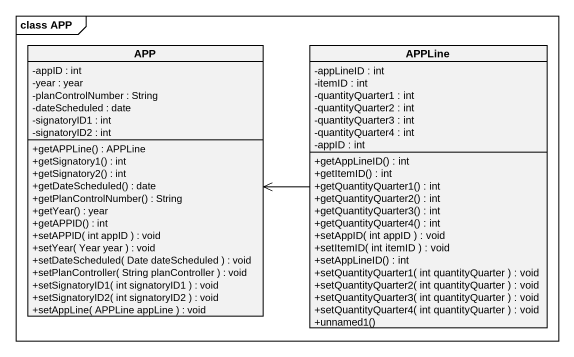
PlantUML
@startuml
mainframe class APP
hide circle
hide empty members
skinparam classAttributeIconSize 0
class APP {
  -appID : int
  -year : year
  -planControlNumber : String
  -dateScheduled : date
  -signatoryID1 : int
  -signatoryID2 : int
  +getAPPLine() : APPLine
  +getSignatory1() : int
  +getSignatory2() : int
  +getDateScheduled() : date
  +getPlanControlNumber() : String
  +getYear() : year
  +getAPPID() : int
  +setAPPID( int appID ) : void
  +setYear( Year year ) : void
  +setDateScheduled( Date dateScheduled ) : void
  +setPlanController( String planController ) : void
  +setSignatoryID1( int signatoryID1 ) : void
  +setSignatoryID2( int signatoryID2 ) : void
  +setAppLine( APPLine appLine ) : void
}
class APPLine {
  -appLineID : int
  -itemID : int
  -quantityQuarter1 : int
  -quantityQuarter2 : int
  -quantityQuarter3 : int
  -quantityQuarter4 : int
  -appID : int
  +getAppLineID() : int
  +getItemID() : int
  +getQuantityQuarter1() : int
  +getQuantityQuarter2() : int
  +getQuantityQuarter3() : int
  +getQuantityQuarter4() : int
  +setAppID( int appID ) : void
  +setItemID( int itemID ) : void
  +setAppLineID() : int
  +setQuantityQuarter1( int quantityQuarter ) : void
  +setQuantityQuarter2( int quantityQuarter ) : void
  +setQuantityQuarter3( int quantityQuarter ) : void
  +setQuantityQuarter4( int quantityQuarter ) : void
  +unnamed1()
}
APPLine -left-> APP
@enduml
